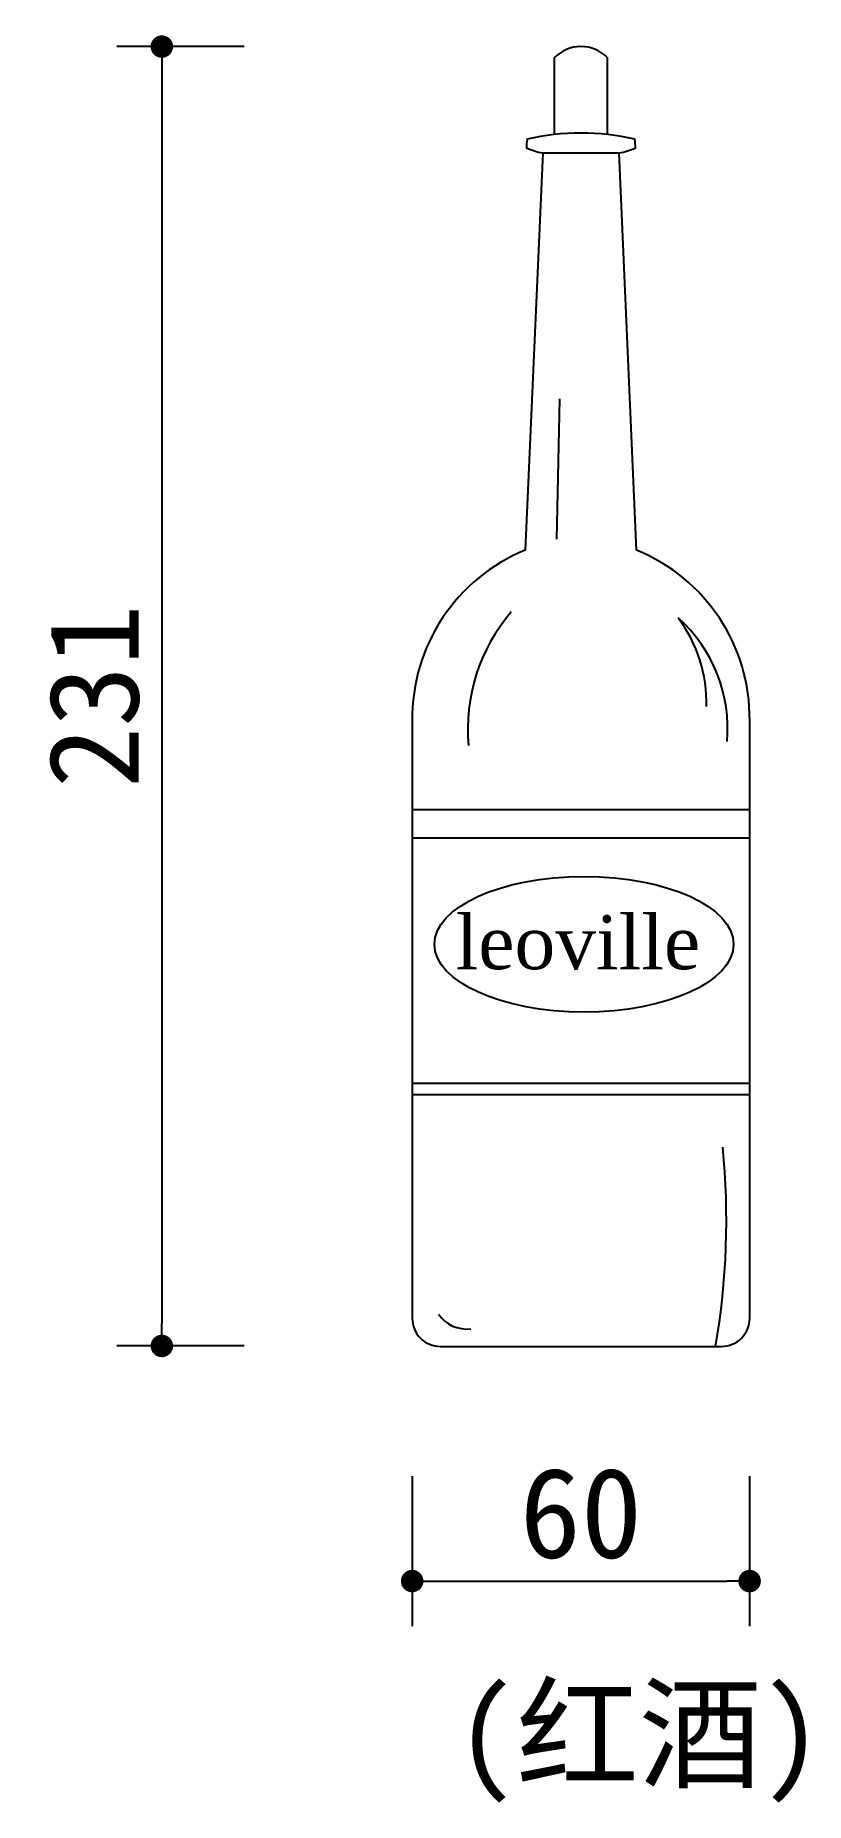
# Model space of a CAD drawing. Extents: x 181 to 318, y 1060 to 1374.
import ezdxf

# ---------------------------------------------------------------- set-up
doc = ezdxf.new("R2010")
doc.units = 0
doc.header["$MEASUREMENT"] = 0
doc.layers.get('0').update_dxf_attribs({"linetype": 'CONTINUOUS'})
doc.layers.get('DEFPOINTS').update_dxf_attribs({"linetype": 'CONTINUOUS'})
for name, color, linetype in [('3', 3, 'CONTINUOUS'), ('7', 7, 'CONTINUOUS'), ('DIM', 3, 'CONTINUOUS'), ('TEXT', 3, 'CONTINUOUS')]:
    doc.layers.add(name, color=color, linetype=linetype)
doc.styles.add('HZ', font='simfang.ttf')
doc.styles.add('STYLE4', font='dutcheb.ttf')
doc.dimstyles.new('BOOK', dxfattribs={"dimscale": 8, "dimtxt": 2, "dimasz": 0.5, "dimexe": 1, "dimexo": 1, "dimgap": 0.5, "dimtad": 1, "dimdec": 0, "dimtxsty": 'HZ', "dimblk1": 'DOT', "dimblk2": 'DOT', "dimsah": 1, "dimcen": 0, "dimazin": 3, "dimtfac": 0.5, "dimtdec": 0, "dimtmove": 0, "dimatfit": 3, "dimtolj": 1, "dimtzin": 0})

# ---------------------------------------------------------------- blocks, each defined once
blk = doc.blocks.new('_DOT')
at = {"color": 0, "linetype": 'BYBLOCK'}
blk.add_line((-0.5, 0), (-1, 0), dxfattribs=at)
at = {"color": 0, "linetype": 'BYBLOCK', "const_width": 0.5}
blk.add_lwpolyline([(-0.25, 0, 1), (0.25, 0, 1)], format="xyb", close=True, dxfattribs=at)
blk = doc.blocks.new('*D0')
at = {"color": 0, "linetype": 'BYBLOCK'}
for p, q in [((1150.81, 1299.42), (1150.81, 1272.74)), ((1210.81, 1299.42), (1210.81, 1272.74)), ((1154.81, 1280.74), (1206.81, 1280.74))]:
    blk.add_line(p, q, dxfattribs=at)
at = {"layer": 'DEFPOINTS', "color": 0, "linetype": 'BYBLOCK'}
for p in [(1150.81, 1307.42), (1210.81, 1307.42), (1210.81, 1280.74)]:
    blk.add_point(p, dxfattribs=at)
at = {"color": 0, "linetype": 'BYBLOCK', "xscale": 4, "yscale": 4, "zscale": 4, "rotation": 180}
blk.add_blockref('_DOT', (1150.81, 1280.74), dxfattribs=at)
at = {"color": 0, "linetype": 'BYBLOCK', "xscale": 4, "yscale": 4, "zscale": 4}
blk.add_blockref('_DOT', (1210.81, 1280.74), dxfattribs=at)
at = {"color": 0, "linetype": 'BYBLOCK', "insert": (1180.81, 1292.74), "char_height": 16, "attachment_point": 5, "style": 'HZ'}
blk.add_mtext('\\A1;60', dxfattribs=at)
blk = doc.blocks.new('*D1')
at = {"color": 0, "linetype": 'BYBLOCK'}
for p, q in [((1120.91, 1553.54), (1098.3, 1553.54)), ((1106.3, 1549.54), (1106.3, 1326.54)), ((1120.91, 1322.54), (1098.3, 1322.54))]:
    blk.add_line(p, q, dxfattribs=at)
at = {"layer": 'DEFPOINTS', "color": 0, "linetype": 'BYBLOCK'}
for p in [(1128.91, 1553.54), (1106.3, 1322.54), (1128.91, 1322.54)]:
    blk.add_point(p, dxfattribs=at)
at = {"color": 0, "linetype": 'BYBLOCK', "xscale": 4, "yscale": 4, "zscale": 4}
for p, rotation in [((1106.3, 1553.54), 90), ((1106.3, 1322.54), 270)]:
    blk.add_blockref('_DOT', p, dxfattribs=dict(at, rotation=rotation))
at = {"color": 0, "linetype": 'BYBLOCK', "insert": (1094.3, 1438.04), "char_height": 16, "attachment_point": 5, "rotation": 90, "style": 'HZ'}
blk.add_mtext('\\A1;231', dxfattribs=at)

msp = doc.modelspace()

# ---------------------------------------------------------------- linework, layer by layer
at = {"layer": '3'}
for p, q in [((273.83, 1309.64), (273.35, 1284.67)), ((247.67, 1231.6), (307.67, 1231.6)), ((247.67, 1187.98), (307.67, 1187.98))]:
    msp.add_line(p, q, dxfattribs=at)
for centre, radius, start, end in [((289.67, 1250.83), 32.14, 139.4231, 185.0654), ((277.49, 1251.05), 26.26, 354.8363, 48.3768), ((275.08, 1255.65), 24.9, 358.3348, 37.1451), ((172.39, 1163.57), 131.14, 350.1646, 5.6935), ((257.31, 1150.2), 5.94, 213.5821, 277.5587)]:
    msp.add_arc(centre, radius, start, end, dxfattribs=at)
msp.add_ellipse((278.22, 1212.66), major_axis=(-26.58, 0), ratio=0.453704, dxfattribs=at)
at = {"layer": '7'}
for p, q in [((270.88, 1353.36), (284.46, 1353.36)), ((247.67, 1236.65), (307.67, 1236.65)), ((247.67, 1185.98), (307.67, 1185.98))]:
    msp.add_line(p, q, dxfattribs=at)
msp.add_lwpolyline([(282.41, 1356.61), (282.41, 1370.26, 0.420258), (272.93, 1370.26), (272.93, 1356.61)], format="xyb", dxfattribs=at)
msp.add_lwpolyline([(302.67, 1141.17, 0.414214), (307.67, 1146.17), (307.67, 1252.41, 0.307785), (287.55, 1282.74), (284.46, 1353.36, 0.080951), (287.34, 1354.25, 0.050461), (287.23, 1355.78, 0.114655), (268.1, 1355.78, 0.050461), (267.99, 1354.25, 0.080951), (270.88, 1353.36), (267.78, 1282.74, 0.307785), (247.67, 1252.41), (247.67, 1146.17, 0.414214), (252.67, 1141.17)], format="xyb", close=True, dxfattribs=at)

# ---------------------------------------------------------------- texts
at = {"layer": '3', "color": 3, "style": 'STYLE4'}
msp.add_text('leoville', height=9.6, dxfattribs=at).set_placement((255.39, 1208.23))
at = {"layer": 'TEXT', "linetype": 'BYBLOCK', "style": 'HZ'}
msp.add_text('(红酒)', height=16, dxfattribs=at).set_placement((255.28, 1064.33))

# ---------------------------------------------------------------- dimensions: what is measured, and where the dimension line sits
at = {"layer": 'DIM'}
dim = msp.add_linear_dim(base=(203.16, 1141.25), p1=(225.76, 1372.25), p2=(225.76, 1141.25), angle=90, dimstyle='BOOK', dxfattribs=at)
dim.commit()
dim.dimension.update_dxf_attribs({"geometry": '*D1', "text_midpoint": (191.16, 1256.75), "insert": (-903.15, -181.29)})
dim = msp.add_linear_dim(base=(307.67, 1099.45), p1=(247.67, 1126.13), p2=(307.67, 1126.13), dimstyle='BOOK', dxfattribs=at)
dim.commit()
dim.dimension.update_dxf_attribs({"geometry": '*D0', "text_midpoint": (277.67, 1111.45), "insert": (-903.15, -181.29)})

doc.saveas('drawing.dxf')
